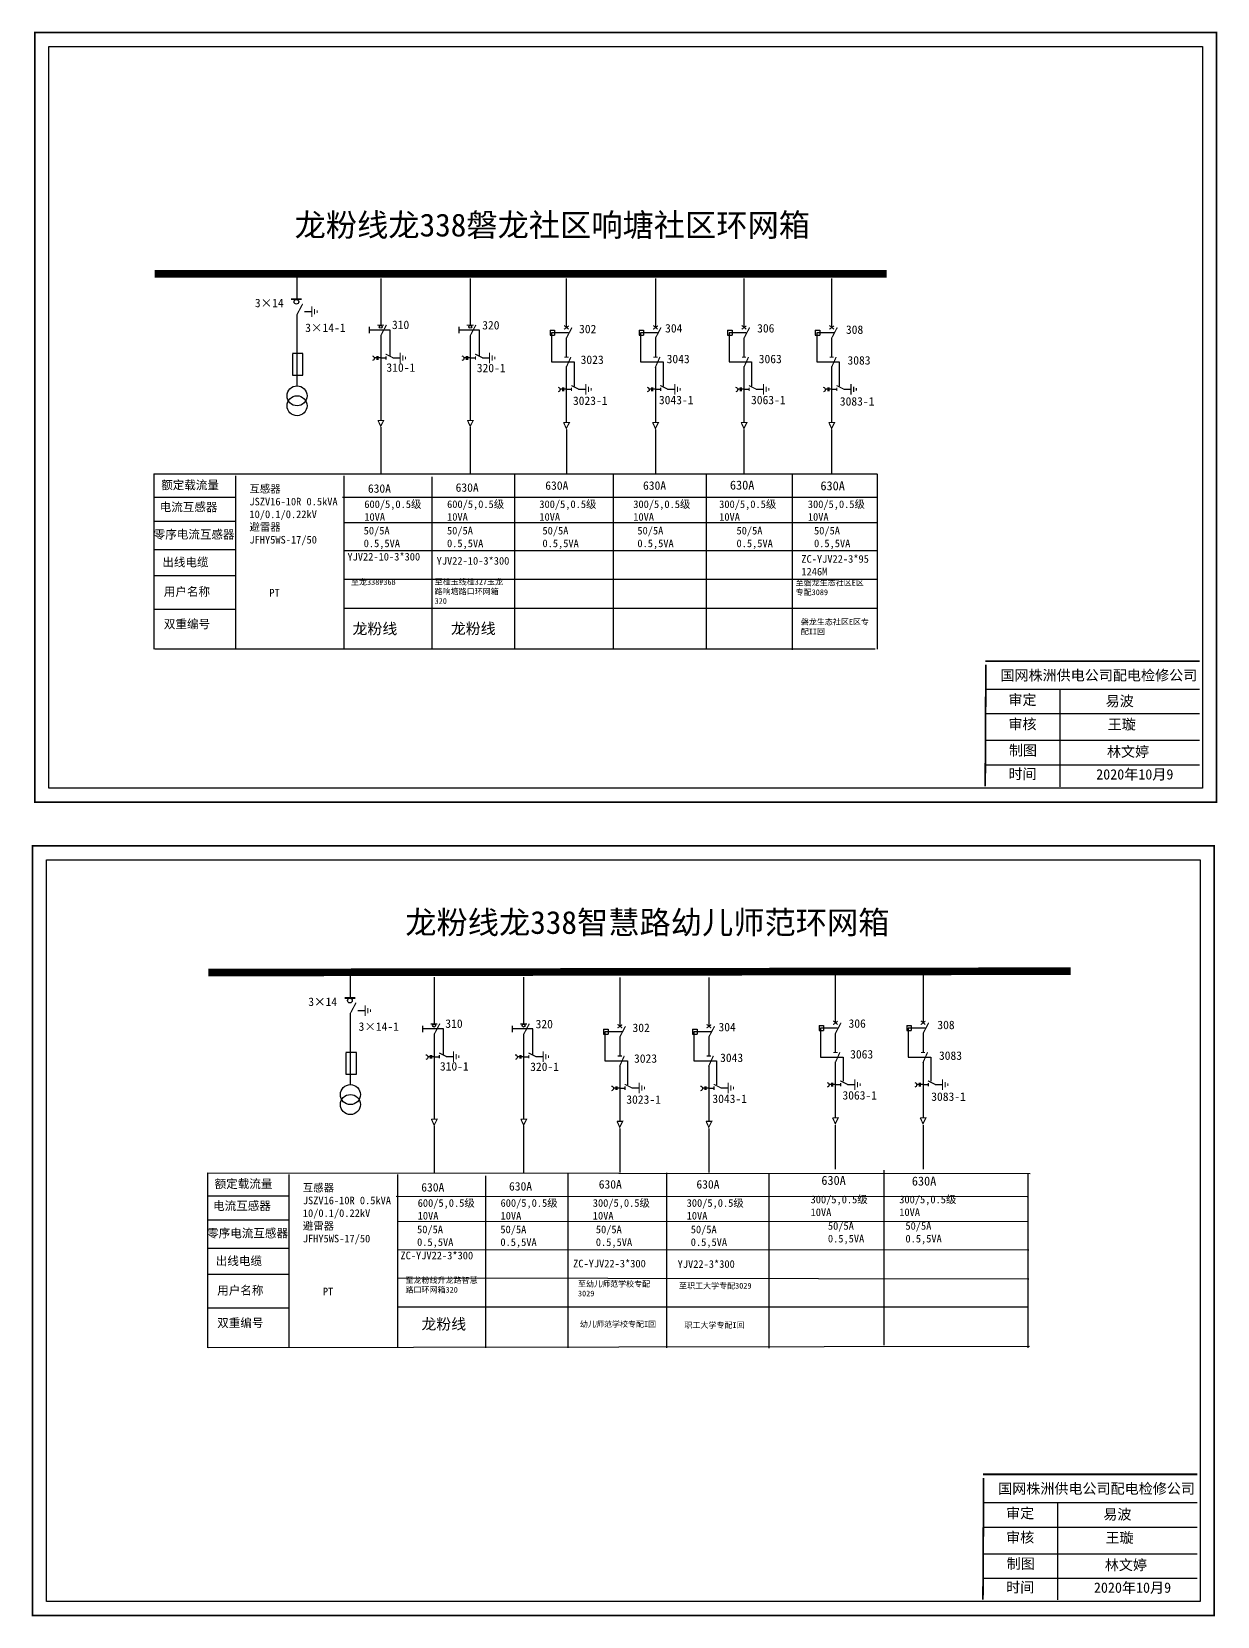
# Model space of a CAD drawing. Header units: millimetres. Extents: x 3103 to 3421, y 3415 to 3623.
# Drawn here: x 3266.1 to 3421.4, y 3415.1 to 3622.5 of the extents above; entities that cross this region are included whole.
import ezdxf

# ---------------------------------------------------------------- set-up
doc = ezdxf.new("R2010")
doc.units = ezdxf.units.MM
doc.linetypes.add('ACAD_ISO02W100', pattern=[15, 12, -3])
doc.linetypes.add('CENTER', pattern=[50.8, 31.75, -6.35, 6.35, -6.35])
doc.layers.add('2', color=7, linetype='Continuous')
doc.styles.add('hztxt_txtstyle_0.00_0_0', font='simkai.ttf')
doc.styles.add('hztxt_txtstyle_2.70_0_0', font='simkai.ttf', dxfattribs={"height": 2.7})
doc.styles.add('KaiTi_GB2312_txtstyle_1.09_0_0', font='', dxfattribs={"height": 1.0944})
doc.styles.add('字体', font='', dxfattribs={"height": 2.5})
doc.styles.get('KaiTi_GB2312_txtstyle_1.09_0_0').set_extended_font_data('KaiTi_GB2312')
doc.styles.get('字体').set_extended_font_data('SimSun')

# ---------------------------------------------------------------- blocks, each defined once
blk = doc.blocks.new('JD')
for points in [[(-2, 0.2), (-2, -0.2), (2, 0.2), (2, -0.2)], [(1, -1.2), (1, -0.8), (-1, -1.2), (-1, -0.8)], [(-0.5, -1.8), (-0.5, -2.2), (0.5, -1.8), (0.5, -2.2)]]:
    blk.add_trace(points)

msp = doc.modelspace()

# ---------------------------------------------------------------- linework, layer by layer
for p, q in [((3300.84, 3590.84), (3300.84, 3587.55)), ((3311.83, 3590.24), (3311.83, 3584.13)), ((3323.55, 3590.24), (3323.55, 3584.13)), ((3336.13, 3590.21), (3336.13, 3583.79)), ((3347.79, 3590.21), (3347.79, 3583.79)), ((3359.39, 3590.21), (3359.39, 3583.79)), ((3370.87, 3590.21), (3370.87, 3583.79)), ((3300.86, 3585.52), (3300.86, 3576.19)), ((3301.84, 3585.89), (3302.78, 3585.89)), ((3311.83, 3582.77), (3311.83, 3571.67)), ((3323.55, 3582.77), (3323.55, 3571.67)), ((3334, 3583.44), (3334.6, 3583.44)), ((3334, 3583.44), (3334, 3582.78)), ((3334, 3582.78), (3334.6, 3582.78)), ((3334.6, 3583.44), (3334.6, 3582.78)), ((3345.66, 3583.44), (3346.26, 3583.44)), ((3345.66, 3583.44), (3345.66, 3582.78)), ((3345.66, 3582.78), (3346.26, 3582.78)), ((3346.26, 3583.44), (3346.26, 3582.78)), ((3357.26, 3583.44), (3357.86, 3583.44)), ((3357.26, 3583.44), (3357.26, 3582.78)), ((3357.26, 3582.78), (3357.86, 3582.78)), ((3357.86, 3583.44), (3357.86, 3582.78)), ((3368.74, 3583.44), (3369.33, 3583.44)), ((3368.74, 3583.44), (3368.74, 3582.78)), ((3368.74, 3582.78), (3369.33, 3582.78)), ((3369.33, 3583.44), (3369.33, 3582.78)), ((3336.13, 3582.43), (3336.13, 3579.95)), ((3347.79, 3582.43), (3347.79, 3579.95)), ((3359.39, 3582.43), (3359.39, 3579.95)), ((3370.87, 3582.43), (3370.87, 3579.95)), ((3311.83, 3579.82), (3312.52, 3579.82)), ((3313.42, 3579.84), (3314.36, 3579.84)), ((3323.55, 3579.82), (3324.24, 3579.82)), ((3325.14, 3579.84), (3326.08, 3579.84)), ((3336.13, 3578.72), (3336.13, 3571.41)), ((3347.79, 3578.72), (3347.79, 3571.41)), ((3359.39, 3578.72), (3359.39, 3571.41)), ((3370.87, 3578.72), (3370.87, 3571.41)), ((3336.13, 3575.71), (3336.82, 3575.71)), ((3337.73, 3575.73), (3338.67, 3575.73)), ((3347.79, 3575.71), (3348.48, 3575.71)), ((3349.39, 3575.73), (3350.33, 3575.73)), ((3359.39, 3575.71), (3360.08, 3575.71)), ((3360.98, 3575.73), (3361.92, 3575.73)), ((3370.87, 3575.71), (3371.56, 3575.71)), ((3372.46, 3575.73), (3373.4, 3575.73)), ((3292.9, 3561.56), (3282.2, 3561.56)), ((3292.86, 3558.41), (3282.16, 3558.41)), ((3292.86, 3554.7), (3282.16, 3554.7)), ((3292.82, 3551.31), (3282.12, 3551.31)), ((3292.86, 3546.9), (3282.16, 3546.9)), ((3307.84, 3499.36), (3307.84, 3496.07)), ((3318.82, 3498.76), (3318.82, 3492.65)), ((3330.54, 3498.76), (3330.54, 3492.65)), ((3343.13, 3498.72), (3343.13, 3492.31)), ((3354.79, 3498.72), (3354.79, 3492.31)), ((3371.36, 3499.18), (3371.36, 3492.77)), ((3382.84, 3499.18), (3382.84, 3492.77)), ((3307.85, 3494.04), (3307.85, 3484.71)), ((3308.84, 3494.41), (3309.78, 3494.41)), ((3341, 3491.96), (3341.6, 3491.96)), ((3341, 3491.96), (3341, 3491.3)), ((3341.6, 3491.96), (3341.6, 3491.3)), ((3352.66, 3491.96), (3353.26, 3491.96)), ((3352.66, 3491.96), (3352.66, 3491.3)), ((3353.26, 3491.96), (3353.26, 3491.3)), ((3369.23, 3492.42), (3369.83, 3492.42)), ((3369.23, 3492.42), (3369.23, 3491.76)), ((3369.23, 3491.76), (3369.83, 3491.76)), ((3369.83, 3492.42), (3369.83, 3491.76)), ((3371.36, 3491.4), (3371.36, 3488.93)), ((3380.71, 3492.42), (3381.31, 3492.42)), ((3380.71, 3492.42), (3380.71, 3491.76)), ((3380.71, 3491.76), (3381.31, 3491.76)), ((3381.31, 3492.42), (3381.31, 3491.76)), ((3382.84, 3491.4), (3382.84, 3488.93)), ((3318.82, 3491.28), (3318.82, 3480.18)), ((3330.54, 3491.28), (3330.54, 3480.18)), ((3341, 3491.3), (3341.6, 3491.3)), ((3343.13, 3490.95), (3343.13, 3488.47)), ((3352.66, 3491.3), (3353.26, 3491.3)), ((3354.79, 3490.95), (3354.79, 3488.47)), ((3318.82, 3488.34), (3319.51, 3488.34)), ((3320.42, 3488.36), (3321.36, 3488.36)), ((3330.54, 3488.34), (3331.23, 3488.34)), ((3332.13, 3488.36), (3333.08, 3488.36)), ((3343.13, 3487.23), (3343.13, 3479.93)), ((3354.79, 3487.23), (3354.79, 3479.93)), ((3371.36, 3487.69), (3371.36, 3480.38)), ((3382.84, 3487.69), (3382.84, 3480.38)), ((3343.13, 3484.23), (3343.82, 3484.23)), ((3344.72, 3484.25), (3345.66, 3484.25)), ((3354.79, 3484.23), (3355.48, 3484.23)), ((3356.38, 3484.25), (3357.32, 3484.25)), ((3371.36, 3484.69), (3372.05, 3484.69)), ((3372.95, 3484.71), (3373.89, 3484.71)), ((3382.84, 3484.69), (3383.53, 3484.69)), ((3384.43, 3484.71), (3385.37, 3484.71)), ((3299.9, 3470.08), (3289.19, 3470.08)), ((3299.86, 3466.93), (3289.15, 3466.93)), ((3299.86, 3463.22), (3289.15, 3463.22)), ((3299.82, 3459.83), (3289.11, 3459.83)), ((3299.86, 3455.42), (3289.15, 3455.42))]:
    msp.add_line(p, q)
at = {"linetype": 'ACAD_ISO02W100'}
for p, q in [((3336.43, 3583.1), (3334.19, 3583.1)), ((3334.19, 3583.1), (3334.19, 3579.29)), ((3348.09, 3583.1), (3345.85, 3583.1)), ((3345.85, 3583.1), (3345.85, 3579.29)), ((3359.69, 3583.1), (3357.45, 3583.1)), ((3357.45, 3583.1), (3357.45, 3579.29)), ((3371.17, 3583.1), (3368.93, 3583.1)), ((3368.93, 3583.1), (3368.93, 3579.29)), ((3334.19, 3579.29), (3337.15, 3579.29)), ((3337.15, 3579.29), (3337.15, 3576.14)), ((3345.85, 3579.29), (3348.81, 3579.29)), ((3348.81, 3579.29), (3348.81, 3576.14)), ((3357.45, 3579.29), (3360.4, 3579.29)), ((3360.4, 3579.29), (3360.4, 3576.14)), ((3368.93, 3579.29), (3371.88, 3579.29)), ((3371.88, 3579.29), (3371.88, 3576.14)), ((3343.43, 3491.61), (3341.19, 3491.61)), ((3341.19, 3491.61), (3341.19, 3487.8)), ((3355.09, 3491.61), (3352.85, 3491.61)), ((3352.85, 3491.61), (3352.85, 3487.8)), ((3371.66, 3492.07), (3369.42, 3492.07)), ((3369.42, 3492.07), (3369.42, 3488.26)), ((3383.14, 3492.07), (3380.9, 3492.07)), ((3380.9, 3492.07), (3380.9, 3488.26)), ((3341.19, 3487.8), (3344.14, 3487.8)), ((3344.14, 3487.8), (3344.14, 3484.66)), ((3352.85, 3487.8), (3355.8, 3487.8)), ((3355.8, 3487.8), (3355.8, 3484.66)), ((3369.42, 3488.26), (3372.37, 3488.26)), ((3372.37, 3488.26), (3372.37, 3485.12)), ((3380.9, 3488.26), (3383.85, 3488.26)), ((3383.85, 3488.26), (3383.85, 3485.12))]:
    msp.add_line(p, q, dxfattribs=at)
at = {"linetype": 'CENTER'}
for p, q in [((3311.83, 3570.77), (3311.83, 3564.63)), ((3323.55, 3570.77), (3323.55, 3564.63)), ((3336.14, 3570.43), (3336.14, 3564.66)), ((3347.8, 3570.43), (3347.8, 3564.66)), ((3359.39, 3570.43), (3359.39, 3564.66)), ((3370.87, 3570.43), (3370.87, 3564.66)), ((3318.83, 3479.29), (3318.83, 3473.15)), ((3330.54, 3479.29), (3330.54, 3473.15)), ((3343.13, 3478.94), (3343.13, 3473.18)), ((3354.79, 3478.94), (3354.79, 3473.18)), ((3371.36, 3479.4), (3371.36, 3473.64)), ((3382.84, 3479.4), (3382.84, 3473.64))]:
    msp.add_line(p, q, dxfattribs=at)
at = {"linetype": 'Continuous'}
for p, q in [((3282.13, 3564.64), (3376.8, 3564.64)), ((3282.18, 3541.7), (3282.18, 3564.64)), ((3292.8, 3564.4), (3292.8, 3541.71)), ((3307.01, 3564.4), (3307.01, 3541.71)), ((3318.53, 3564.25), (3318.53, 3541.72)), ((3329.36, 3564.6), (3329.36, 3541.71)), ((3342.25, 3564.6), (3342.25, 3541.71)), ((3354.45, 3564.59), (3354.45, 3541.69)), ((3365.72, 3564.51), (3365.72, 3541.61)), ((3376.85, 3564.63), (3376.85, 3541.69)), ((3306.84, 3561.58), (3376.83, 3561.58)), ((3307.01, 3558.28), (3376.85, 3558.28)), ((3307.01, 3554.6), (3376.74, 3554.6)), ((3307.01, 3550.87), (3376.93, 3550.87)), ((3307.01, 3547.08), (3376.83, 3547.08)), ((3376.59, 3541.7), (3282.25, 3541.7)), ((3289.13, 3473.16), (3396.86, 3473.05)), ((3289.17, 3450.22), (3289.17, 3473.16)), ((3299.8, 3472.92), (3299.8, 3450.22)), ((3314.01, 3472.92), (3314.01, 3450.22)), ((3325.53, 3472.76), (3325.53, 3450.24)), ((3336.35, 3473.12), (3336.35, 3450.23)), ((3349.25, 3473.12), (3349.25, 3450.23)), ((3362.65, 3473.06), (3362.65, 3450.17)), ((3377.69, 3473.49), (3377.69, 3450.59)), ((3396.58, 3473.1), (3396.58, 3450.21)), ((3313.84, 3470.1), (3396.46, 3470.06)), ((3314.01, 3466.8), (3396.53, 3466.75)), ((3314.01, 3463.12), (3396.7, 3463.05)), ((3314.01, 3459.39), (3396.7, 3459.28)), ((3314.01, 3455.6), (3396.53, 3455.58)), ((3396.78, 3450.39), (3289.25, 3450.22))]:
    msp.add_line(p, q, dxfattribs=at)
at = {"color": 0, "linetype": 'Continuous'}
for p, q in [((3391.01, 3536.44), (3419.06, 3536.44)), ((3400.77, 3536.5), (3400.74, 3523.69)), ((3391.01, 3533.25), (3419.06, 3533.25)), ((3391.01, 3529.76), (3419.06, 3529.76)), ((3391.01, 3526.56), (3419.06, 3526.56)), ((3390.71, 3429.97), (3418.76, 3429.97)), ((3400.47, 3430.02), (3400.45, 3417.22)), ((3390.71, 3426.77), (3418.76, 3426.77)), ((3390.71, 3423.28), (3418.76, 3423.28)), ((3390.71, 3420.09), (3418.76, 3420.09))]:
    msp.add_line(p, q, dxfattribs=at)
at = {"color": 0, "linetype": 'Continuous', "const_width": 0.225}
for points in [[(3266.53, 3622.42), (3421.27, 3622.42), (3421.27, 3521.67), (3266.53, 3521.67)], [(3266.24, 3515.94), (3420.97, 3515.94), (3420.97, 3415.19), (3266.24, 3415.19)]]:
    msp.add_lwpolyline(points, close=True, dxfattribs=at)
at = {"color": 0, "linetype": 'Continuous'}
for points in [[(3268.35, 3620.6), (3419.45, 3620.6), (3419.45, 3523.49), (3268.35, 3523.49)], [(3268.06, 3514.12), (3419.15, 3514.12), (3419.15, 3417.01), (3268.06, 3417.01)]]:
    msp.add_lwpolyline(points, close=True, dxfattribs=at)
for points, const_width in [([(3282.25, 3590.84), (3378.1, 3590.84)], 0.998), ([(3300.09, 3587.51), (3301.49, 3587.51)], 0.238), ([(3300.86, 3585.48), (3301.61, 3586.9)], 0.15), ([(3311.39, 3584.11), (3312.27, 3584.11)], 0.15), ([(3311.83, 3582.73), (3312.58, 3584.15)], 0.15), ([(3323.1, 3584.11), (3323.99, 3584.11)], 0.15), ([(3323.55, 3582.73), (3324.29, 3584.15)], 0.15), ([(3335.85, 3583.57), (3336.46, 3584.02)], 0.15), ([(3335.85, 3584.07), (3336.44, 3583.58)], 0.15), ([(3336.13, 3582.39), (3336.88, 3583.81)], 0.15), ([(3347.51, 3583.57), (3348.12, 3584.02)], 0.15), ([(3347.51, 3584.07), (3348.1, 3583.58)], 0.15), ([(3347.79, 3582.39), (3348.54, 3583.81)], 0.15), ([(3359.11, 3584.07), (3359.7, 3583.58)], 0.15), ([(3359.1, 3583.57), (3359.71, 3584.02)], 0.15), ([(3359.39, 3582.39), (3360.14, 3583.81)], 0.15), ([(3370.59, 3584.07), (3371.17, 3583.58)], 0.15), ([(3370.58, 3583.57), (3371.19, 3584.02)], 0.15), ([(3370.87, 3582.39), (3371.61, 3583.81)], 0.15), ([(3312.48, 3580.32), (3313.48, 3579.82)], 0.15), ([(3312.52, 3580.05), (3312.52, 3579.59)], 0.15), ([(3324.2, 3580.32), (3325.2, 3579.82)], 0.15), ([(3324.24, 3580.05), (3324.24, 3579.59)], 0.15), ([(3335.86, 3579.91), (3336.42, 3579.91)], 0.15), ([(3336.1, 3578.53), (3336.73, 3579.94)], 0.15), ([(3347.52, 3579.91), (3348.08, 3579.91)], 0.15), ([(3347.76, 3578.53), (3348.39, 3579.94)], 0.15), ([(3359.12, 3579.91), (3359.68, 3579.91)], 0.15), ([(3359.36, 3578.53), (3359.99, 3579.94)], 0.15), ([(3370.6, 3579.91), (3371.15, 3579.91)], 0.15), ([(3370.84, 3578.53), (3371.47, 3579.94)], 0.15), ([(3336.79, 3576.21), (3337.78, 3575.71)], 0.15), ([(3336.82, 3575.94), (3336.82, 3575.48)], 0.15), ([(3348.44, 3576.21), (3349.44, 3575.71)], 0.15), ([(3348.48, 3575.94), (3348.48, 3575.48)], 0.15), ([(3360.04, 3576.21), (3361.04, 3575.71)], 0.15), ([(3360.08, 3575.94), (3360.08, 3575.48)], 0.15), ([(3371.52, 3576.21), (3372.52, 3575.71)], 0.15), ([(3371.56, 3575.94), (3371.56, 3575.48)], 0.15), ([(3311.46, 3571.64), (3312.22, 3571.64), (3311.83, 3570.87), (3311.47, 3571.66)], 0.15), ([(3323.18, 3571.64), (3323.94, 3571.64), (3323.55, 3570.87), (3323.19, 3571.66)], 0.15), ([(3335.77, 3571.36), (3336.53, 3571.36), (3336.14, 3570.59), (3335.77, 3571.38)], 0.15), ([(3347.42, 3571.36), (3348.19, 3571.36), (3347.8, 3570.59), (3347.43, 3571.38)], 0.15), ([(3359.02, 3571.36), (3359.78, 3571.36), (3359.39, 3570.59), (3359.03, 3571.38)], 0.15), ([(3370.5, 3571.36), (3371.26, 3571.36), (3370.87, 3570.59), (3370.51, 3571.38)], 0.15), ([(3289.25, 3499.36), (3402.18, 3499.54)], 0.998), ([(3307.09, 3496.03), (3308.49, 3496.03)], 0.238), ([(3307.85, 3494), (3308.6, 3495.42)], 0.15), ([(3318.38, 3492.63), (3319.26, 3492.63)], 0.15), ([(3318.82, 3491.25), (3319.57, 3492.67)], 0.15), ([(3330.1, 3492.63), (3330.98, 3492.63)], 0.15), ([(3330.54, 3491.25), (3331.29, 3492.67)], 0.15), ([(3342.85, 3492.58), (3343.44, 3492.1)], 0.15), ([(3342.84, 3492.09), (3343.45, 3492.54)], 0.15), ([(3343.13, 3490.91), (3343.88, 3492.33)], 0.15), ([(3354.51, 3492.58), (3355.09, 3492.1)], 0.15), ([(3354.5, 3492.09), (3355.11, 3492.54)], 0.15), ([(3354.79, 3490.91), (3355.54, 3492.33)], 0.15), ([(3371.08, 3492.54), (3371.68, 3493)], 0.15), ([(3371.08, 3493.04), (3371.67, 3492.55)], 0.15), ([(3371.36, 3491.37), (3372.11, 3492.79)], 0.15), ([(3382.56, 3493.04), (3383.14, 3492.55)], 0.15), ([(3382.55, 3492.54), (3383.16, 3493)], 0.15), ([(3382.84, 3491.37), (3383.59, 3492.79)], 0.15), ([(3319.48, 3488.84), (3320.47, 3488.34)], 0.15), ([(3319.51, 3488.57), (3319.51, 3488.11)], 0.15), ([(3331.19, 3488.84), (3332.19, 3488.34)], 0.15), ([(3331.23, 3488.57), (3331.23, 3488.11)], 0.15), ([(3342.86, 3488.43), (3343.42, 3488.43)], 0.15), ([(3343.1, 3487.05), (3343.73, 3488.46)], 0.15), ([(3354.52, 3488.43), (3355.07, 3488.43)], 0.15), ([(3354.76, 3487.05), (3355.39, 3488.46)], 0.15), ([(3371.09, 3488.89), (3371.65, 3488.89)], 0.15), ([(3371.33, 3487.51), (3371.96, 3488.92)], 0.15), ([(3382.57, 3488.89), (3383.12, 3488.89)], 0.15), ([(3382.81, 3487.51), (3383.44, 3488.92)], 0.15), ([(3372.01, 3485.19), (3373.01, 3484.69)], 0.15), ([(3383.49, 3485.19), (3384.49, 3484.69)], 0.15), ([(3343.78, 3484.73), (3344.78, 3484.23)], 0.15), ([(3343.82, 3484.46), (3343.82, 3484)], 0.15), ([(3355.44, 3484.73), (3356.44, 3484.23)], 0.15), ([(3355.48, 3484.46), (3355.48, 3484)], 0.15), ([(3372.05, 3484.92), (3372.05, 3484.46)], 0.15), ([(3383.53, 3484.92), (3383.53, 3484.46)], 0.15), ([(3318.45, 3480.16), (3319.22, 3480.16), (3318.83, 3479.39), (3318.46, 3480.18)], 0.15), ([(3330.17, 3480.16), (3330.94, 3480.16), (3330.54, 3479.39), (3330.18, 3480.18)], 0.15), ([(3342.76, 3479.88), (3343.52, 3479.88), (3343.13, 3479.11), (3342.77, 3479.9)], 0.15), ([(3354.42, 3479.88), (3355.18, 3479.88), (3354.79, 3479.11), (3354.43, 3479.9)], 0.15), ([(3370.99, 3480.34), (3371.75, 3480.34), (3371.36, 3479.57), (3371, 3480.35)], 0.15), ([(3382.47, 3480.34), (3383.23, 3480.34), (3382.84, 3479.57), (3382.48, 3480.35)], 0.15)]:
    msp.add_lwpolyline(points, dxfattribs=dict(const_width=const_width))
for points in [[(3310.32, 3583.88), (3310.32, 3583.05)], [(3322.04, 3583.88), (3322.04, 3583.05)], [(3300.27, 3580.35), (3300.27, 3577.55), (3301.65, 3577.55), (3301.65, 3580.39), (3300.27, 3580.39)], [(3311.32, 3579.83), (3311.01, 3579.83)], [(3311.32, 3580.04), (3311.32, 3579.58)], [(3311.46, 3580.04), (3311.46, 3579.58)], [(3311.83, 3579.83), (3311.46, 3579.83)], [(3323.04, 3579.83), (3322.73, 3579.83)], [(3323.04, 3580.04), (3323.04, 3579.58)], [(3323.18, 3580.04), (3323.18, 3579.58)], [(3323.54, 3579.83), (3323.18, 3579.83)], [(3335.63, 3575.72), (3335.31, 3575.72)], [(3335.63, 3575.93), (3335.63, 3575.48)], [(3335.77, 3575.93), (3335.77, 3575.48)], [(3336.13, 3575.72), (3335.77, 3575.72)], [(3347.29, 3575.72), (3346.97, 3575.72)], [(3347.29, 3575.93), (3347.29, 3575.48)], [(3347.43, 3575.93), (3347.43, 3575.48)], [(3347.79, 3575.72), (3347.43, 3575.72)], [(3358.89, 3575.72), (3358.57, 3575.72)], [(3358.89, 3575.93), (3358.89, 3575.48)], [(3359.03, 3575.93), (3359.03, 3575.48)], [(3359.39, 3575.72), (3359.03, 3575.72)], [(3370.36, 3575.72), (3370.05, 3575.72)], [(3370.36, 3575.93), (3370.36, 3575.48)], [(3370.5, 3575.93), (3370.5, 3575.48)], [(3370.86, 3575.72), (3370.5, 3575.72)], [(3317.31, 3492.4), (3317.31, 3491.57)], [(3329.03, 3492.4), (3329.03, 3491.57)], [(3307.26, 3488.87), (3307.26, 3486.07), (3308.65, 3486.07), (3308.65, 3488.9), (3307.26, 3488.9)], [(3318.32, 3488.34), (3318, 3488.34)], [(3318.32, 3488.55), (3318.32, 3488.1)], [(3318.46, 3488.55), (3318.46, 3488.1)], [(3318.82, 3488.34), (3318.46, 3488.34)], [(3330.04, 3488.34), (3329.72, 3488.34)], [(3330.04, 3488.55), (3330.04, 3488.1)], [(3330.18, 3488.55), (3330.18, 3488.1)], [(3330.54, 3488.34), (3330.18, 3488.34)], [(3342.63, 3484.24), (3342.31, 3484.24)], [(3342.63, 3484.45), (3342.63, 3484)], [(3342.77, 3484.45), (3342.77, 3484)], [(3343.13, 3484.24), (3342.77, 3484.24)], [(3354.28, 3484.24), (3353.97, 3484.24)], [(3354.28, 3484.45), (3354.28, 3484)], [(3354.42, 3484.45), (3354.42, 3484)], [(3354.79, 3484.24), (3354.42, 3484.24)], [(3370.86, 3484.7), (3370.54, 3484.7)], [(3370.86, 3484.91), (3370.86, 3484.45)], [(3371, 3484.91), (3371, 3484.45)], [(3371.36, 3484.7), (3371, 3484.7)], [(3382.33, 3484.7), (3382.02, 3484.7)], [(3382.33, 3484.91), (3382.33, 3484.45)], [(3382.47, 3484.91), (3382.47, 3484.45)], [(3382.84, 3484.7), (3382.47, 3484.7)]]:
    msp.add_lwpolyline(points)
at = {"linetype": 'ACAD_ISO02W100'}
for points in [[(3313.05, 3580.05), (3313.05, 3583.47), (3310.32, 3583.47)], [(3324.77, 3580.05), (3324.77, 3583.47), (3322.04, 3583.47)], [(3320.05, 3488.57), (3320.05, 3491.98), (3317.31, 3491.98)], [(3331.77, 3488.57), (3331.77, 3491.98), (3329.03, 3491.98)]]:
    msp.add_lwpolyline(points, dxfattribs=at)
for points in [[(3310.74, 3580.08, -0.877934), (3310.75, 3579.48)], [(3322.46, 3580.08, -0.877934), (3322.47, 3579.48)], [(3335.05, 3575.98, -0.877934), (3335.06, 3575.37)], [(3346.7, 3575.98, -0.877934), (3346.72, 3575.37)], [(3358.3, 3575.98, -0.877934), (3358.31, 3575.37)], [(3369.78, 3575.98, -0.877934), (3369.79, 3575.37)], [(3317.73, 3488.6, -0.877934), (3317.75, 3487.99)], [(3329.45, 3488.6, -0.877934), (3329.46, 3487.99)], [(3342.04, 3484.5, -0.877934), (3342.05, 3483.89)], [(3353.7, 3484.5, -0.877934), (3353.71, 3483.89)], [(3370.27, 3484.96, -0.877934), (3370.28, 3484.35)], [(3381.75, 3484.96, -0.877934), (3381.76, 3484.35)]]:
    msp.add_lwpolyline(points, format="xyb")
at = {"color": 0, "linetype": 'Continuous', "const_width": 0.225}
for points in [[(3391.07, 3539.65), (3390.99, 3523.74)], [(3391.01, 3540.14), (3419.06, 3540.14)], [(3390.78, 3433.17), (3390.69, 3417.27)], [(3390.71, 3433.67), (3418.76, 3433.67)]]:
    msp.add_lwpolyline(points, dxfattribs=at)
for centre, radius in [((3300.79, 3587.17), 0.305), ((3311.83, 3583.9), 0.192), ((3323.55, 3583.9), 0.192), ((3307.79, 3495.69), 0.305), ((3318.82, 3492.42), 0.192), ((3330.54, 3492.42), 0.192)]:
    msp.add_circle(centre, radius)
at = {"layer": '2'}
for centre in [(3300.87, 3574.86), (3300.87, 3573.56), (3307.86, 3483.38), (3307.86, 3482.08)]:
    msp.add_circle(centre, 1.31, dxfattribs=at)

# ---------------------------------------------------------------- block references
at = {"xscale": 0.3494655254594363, "yscale": 0.3494655254594363, "zscale": 0.3494655254595134, "rotation": 90}
for p in [(3302.8, 3585.86), (3314.37, 3579.81), (3326.09, 3579.81), (3338.68, 3575.71), (3350.34, 3575.71), (3361.94, 3575.71), (3373.41, 3575.71), (3309.79, 3494.38), (3321.37, 3488.33), (3333.09, 3488.33), (3373.91, 3484.68), (3385.38, 3484.68), (3345.68, 3484.23), (3357.33, 3484.23)]:
    msp.add_blockref('JD', p, dxfattribs=at)

# ---------------------------------------------------------------- texts
at = {"linetype": 'Continuous', "style": 'hztxt_txtstyle_2.70_0_0'}
for s, p in [('3×14', (3295.35, 3586.46)), ('310', (3313.3, 3583.6)), ('3×14-1', (3301.94, 3583.21)), ('320', (3325.12, 3583.55)), ('302', (3337.8, 3583.05)), ('304', (3349.07, 3583.15)), ('306', (3361.12, 3583.15)), ('308', (3372.75, 3582.97)), ('310-1', (3312.58, 3578.01)), ('320-1', (3324.41, 3577.95)), ('3023', (3338.01, 3579.03)), ('3043', (3349.27, 3579.13)), ('3063', (3361.33, 3579.13)), ('3083', (3372.95, 3578.95)), ('3023-1', (3337, 3573.66)), ('3043-1', (3348.26, 3573.76)), ('3063-1', (3360.32, 3573.76)), ('3083-1', (3371.95, 3573.58)), ('3×14', (3302.35, 3494.98)), ('3×14-1', (3308.93, 3491.73)), ('310', (3320.29, 3492.12)), ('320', (3332.11, 3492.06)), ('302', (3344.8, 3491.57)), ('304', (3356.06, 3491.67)), ('306', (3373.09, 3492.13)), ('308', (3384.72, 3491.95)), ('310-1', (3319.58, 3486.53)), ('320-1', (3331.4, 3486.47)), ('3023', (3345, 3487.55)), ('3043', (3356.27, 3487.65)), ('3063', (3373.3, 3488.11)), ('3083', (3384.93, 3487.93)), ('3023-1', (3343.99, 3482.18)), ('3043-1', (3355.26, 3482.28)), ('3063-1', (3372.29, 3482.73)), ('3083-1', (3383.92, 3482.56))]:
    msp.add_text(s, height=1.109, dxfattribs=at).set_placement(p)
at = {"linetype": 'Continuous', "attachment_point": 1}
for s, insert, char_height, width, style in [('龙粉线龙338磐龙社区响塘社区环网箱', (3300.55, 3598.72), 3, 93.3225, '字体'), ('{\\fSimSun|b0|i0|c134|p2;额定载流量}', (3283.08, 3563.73), 1.1094, 17.8852, 'hztxt_txtstyle_2.70_0_0'), ('\\A1;{\\fSimSun|b0|i0|c134|p2;互感器\\PJSZV16-10R 0.5kVA\\P10/0.1/0.22kV\\P避雷器\\PJFHY5WS-17/50}', (3294.64, 3563.18), 0.9985, 18.4113, 'hztxt_txtstyle_2.70_0_0'), ('{\\fSimSun|b0|i0|c134|p2;630A}', (3310.15, 3563.28), 1.1094, 17.8852, 'hztxt_txtstyle_2.70_0_0'), ('{\\fSimSun|b0|i0|c134|p2;630A}', (3321.64, 3563.41), 1.1094, 17.8852, 'hztxt_txtstyle_2.70_0_0'), ('{\\fSimSun|b0|i0|c134|p2;630A}', (3333.38, 3563.67), 1.1094, 17.8852, 'hztxt_txtstyle_2.70_0_0'), ('{\\fSimSun|b0|i0|c134|p2;630A}', (3346.18, 3563.67), 1.1094, 17.8852, 'hztxt_txtstyle_2.70_0_0'), ('{\\fSimSun|b0|i0|c134|p2;630A}', (3357.56, 3563.76), 1.1757, 9.454, 'hztxt_txtstyle_0.00_0_0'), ('{\\fSimSun|b0|i0|c134|p2;630A}', (3369.41, 3563.67), 1.1757, 9.454, 'hztxt_txtstyle_0.00_0_0'), ('{\\fSimSun|b0|i0|c134|p2;电流互感器}', (3282.89, 3560.85), 1.1094, 17.8852, 'hztxt_txtstyle_2.70_0_0'), ('\\A1;{\\fSimSun|b0|i0|c134|p2;600/5,0.5级\\P10VA}', (3309.68, 3561.17), 0.9985, 18.4113, 'hztxt_txtstyle_2.70_0_0'), ('\\A1;{\\fSimSun|b0|i0|c134|p2;600/5,0.5级\\P10VA}', (3320.52, 3561.17), 0.9985, 18.4113, 'hztxt_txtstyle_2.70_0_0'), ('\\A1;{\\fSimSun|b0|i0|c134|p2;300/5,0.5级\\P10VA}', (3332.6, 3561.17), 0.9985, 18.4113, 'hztxt_txtstyle_2.70_0_0'), ('\\A1;{\\fSimSun|b0|i0|c134|p2;300/5,0.5级\\P10VA}', (3344.9, 3561.17), 0.9985, 18.4113, 'hztxt_txtstyle_2.70_0_0'), ('\\A1;{\\fSimSun|b0|i0|c134|p2;300/5,0.5级\\P10VA}', (3356.15, 3561.17), 0.9985, 18.4113, 'hztxt_txtstyle_2.70_0_0'), ('\\A1;{\\fSimSun|b0|i0|c134|p2;300/5,0.5级\\P10VA}', (3367.76, 3561.17), 0.9985, 18.4113, 'hztxt_txtstyle_2.70_0_0'), ('{\\fSimSun|b0|i0|c134|p2;50/5A\\P0.5,5VA}', (3309.6, 3557.71), 0.9985, 17.8852, 'hztxt_txtstyle_2.70_0_0'), ('{\\fSimSun|b0|i0|c134|p2;50/5A\\P0.5,5VA}', (3320.51, 3557.71), 0.9985, 17.8852, 'hztxt_txtstyle_2.70_0_0'), ('{\\fSimSun|b0|i0|c134|p2;50/5A\\P0.5,5VA}', (3333.01, 3557.71), 0.9985, 17.8852, 'hztxt_txtstyle_2.70_0_0'), ('{\\fSimSun|b0|i0|c134|p2;50/5A\\P0.5,5VA}', (3345.44, 3557.71), 0.9985, 17.8852, 'hztxt_txtstyle_2.70_0_0'), ('{\\fSimSun|b0|i0|c134|p2;50/5A\\P0.5,5VA}', (3358.42, 3557.71), 0.9985, 17.8852, 'hztxt_txtstyle_2.70_0_0'), ('{\\fSimSun|b0|i0|c134|p2;50/5A\\P0.5,5VA}', (3368.57, 3557.71), 0.9985, 17.8852, 'hztxt_txtstyle_2.70_0_0'), ('{\\fSimSun|b0|i0|c134|p2;零序电流互感器}', (3282.1, 3557.27), 1.1094, 17.8852, 'hztxt_txtstyle_2.70_0_0'), ('{\\fSimSun|b0|i0|c134|p2;出线电缆}', (3283.23, 3553.63), 1.1094, 17.8852, 'hztxt_txtstyle_2.70_0_0'), ('YJV22-10-3*300', (3307.47, 3554.3), 1, 9.2013, 'hztxt_txtstyle_2.70_0_0'), ('YJV22-10-3*300', (3319.15, 3553.76), 1, 9.2013, 'hztxt_txtstyle_2.70_0_0'), ('ZC-YJV22-3*95\\P1246M', (3366.91, 3554.01), 1, 9.2013, 'hztxt_txtstyle_2.70_0_0'), ('{\\fSimSun|b0|i0|c134|p2;用户名称}', (3283.43, 3549.78), 1.1094, 17.8852, 'hztxt_txtstyle_2.70_0_0'), ('{\\fSimSun|b0|i0|c134|p2;PT}', (3297.25, 3549.58), 1.0024, 7.7986, 'hztxt_txtstyle_0.00_0_0'), ('{\\fSimSun|b0|i0|c134|p2;至龙338#36B}', (3307.94, 3550.86), 0.75, 9.8327, 'hztxt_txtstyle_2.70_0_0'), ('{\\fSimSun|b0|i0|c134|p2;至桂玉线桂327玉龙路响塘路口环网箱320}', (3318.89, 3550.88), 0.75, 9.8327, 'hztxt_txtstyle_2.70_0_0'), ('{\\fSimSun|b0|i0|c134|p2;至磐龙生态社区E区专配3089}', (3366.16, 3550.77), 0.75, 9.8327, 'hztxt_txtstyle_2.70_0_0'), ('{\\fSimSun|b0|i0|c134|p2;双重编号}', (3283.43, 3545.53), 1.1094, 17.8852, 'hztxt_txtstyle_2.70_0_0'), ('{\\fSimSun|b0|i0|c134|p2;磐龙生态社区E区专配II回}', (3366.84, 3545.64), 0.75, 9.8327, 'hztxt_txtstyle_2.70_0_0'), ('龙粉线龙338智慧路幼儿师范环网箱', (3315.04, 3507.42), 3, 104.6013, '字体'), ('{\\fSimSun|b0|i0|c134|p2;630A}', (3369.53, 3472.74), 1.1757, 9.454, 'hztxt_txtstyle_0.00_0_0'), ('{\\fSimSun|b0|i0|c134|p2;额定载流量}', (3290.08, 3472.25), 1.1094, 17.8852, 'hztxt_txtstyle_2.70_0_0'), ('\\A1;{\\fSimSun|b0|i0|c134|p2;互感器\\PJSZV16-10R 0.5kVA\\P10/0.1/0.22kV\\P避雷器\\PJFHY5WS-17/50}', (3301.63, 3471.69), 0.9985, 18.4113, 'hztxt_txtstyle_2.70_0_0'), ('{\\fSimSun|b0|i0|c134|p2;630A}', (3317.14, 3471.8), 1.1094, 17.8852, 'hztxt_txtstyle_2.70_0_0'), ('{\\fSimSun|b0|i0|c134|p2;630A}', (3328.63, 3471.93), 1.1094, 17.8852, 'hztxt_txtstyle_2.70_0_0'), ('{\\fSimSun|b0|i0|c134|p2;630A}', (3340.38, 3472.19), 1.1094, 17.8852, 'hztxt_txtstyle_2.70_0_0'), ('{\\fSimSun|b0|i0|c134|p2;630A}', (3353.17, 3472.19), 1.1094, 17.8852, 'hztxt_txtstyle_2.70_0_0'), ('{\\fSimSun|b0|i0|c134|p2;630A}', (3381.38, 3472.65), 1.1757, 9.454, 'hztxt_txtstyle_0.00_0_0'), ('{\\fSimSun|b0|i0|c134|p2;电流互感器}', (3289.88, 3469.37), 1.1094, 17.8852, 'hztxt_txtstyle_2.70_0_0'), ('\\A1;{\\fSimSun|b0|i0|c134|p2;600/5,0.5级\\P10VA}', (3316.67, 3469.69), 0.9985, 18.4113, 'hztxt_txtstyle_2.70_0_0'), ('\\A1;{\\fSimSun|b0|i0|c134|p2;600/5,0.5级\\P10VA}', (3327.52, 3469.69), 0.9985, 18.4113, 'hztxt_txtstyle_2.70_0_0'), ('\\A1;{\\fSimSun|b0|i0|c134|p2;300/5,0.5级\\P10VA}', (3339.6, 3469.69), 0.9985, 18.4113, 'hztxt_txtstyle_2.70_0_0'), ('\\A1;{\\fSimSun|b0|i0|c134|p2;300/5,0.5级\\P10VA}', (3351.89, 3469.69), 0.9985, 18.4113, 'hztxt_txtstyle_2.70_0_0'), ('\\A1;{\\fSimSun|b0|i0|c134|p2;300/5,0.5级\\P10VA}', (3368.12, 3470.15), 0.9985, 18.4113, 'hztxt_txtstyle_2.70_0_0'), ('\\A1;{\\fSimSun|b0|i0|c134|p2;300/5,0.5级\\P10VA}', (3379.73, 3470.15), 0.9985, 18.4113, 'hztxt_txtstyle_2.70_0_0'), ('{\\fSimSun|b0|i0|c134|p2;50/5A\\P0.5,5VA}', (3370.39, 3466.69), 0.9985, 17.8852, 'hztxt_txtstyle_2.70_0_0'), ('{\\fSimSun|b0|i0|c134|p2;50/5A\\P0.5,5VA}', (3380.54, 3466.69), 0.9985, 17.8852, 'hztxt_txtstyle_2.70_0_0'), ('{\\fSimSun|b0|i0|c134|p2;零序电流互感器}', (3289.1, 3465.79), 1.1094, 17.8852, 'hztxt_txtstyle_2.70_0_0'), ('{\\fSimSun|b0|i0|c134|p2;50/5A\\P0.5,5VA}', (3316.59, 3466.23), 0.9985, 17.8852, 'hztxt_txtstyle_2.70_0_0'), ('{\\fSimSun|b0|i0|c134|p2;50/5A\\P0.5,5VA}', (3327.5, 3466.23), 0.9985, 17.8852, 'hztxt_txtstyle_2.70_0_0'), ('{\\fSimSun|b0|i0|c134|p2;50/5A\\P0.5,5VA}', (3340, 3466.23), 0.9985, 17.8852, 'hztxt_txtstyle_2.70_0_0'), ('{\\fSimSun|b0|i0|c134|p2;50/5A\\P0.5,5VA}', (3352.43, 3466.23), 0.9985, 17.8852, 'hztxt_txtstyle_2.70_0_0'), ('{\\fSimSun|b0|i0|c134|p2;出线电缆}', (3290.23, 3462.15), 1.1094, 17.8852, 'hztxt_txtstyle_2.70_0_0'), ('ZC-YJV22-3*300', (3314.41, 3462.82), 1, 9.4682, 'hztxt_txtstyle_2.70_0_0'), ('ZC-YJV22-3*300', (3337.02, 3461.76), 1, 9.4682, 'hztxt_txtstyle_2.70_0_0'), ('YJV22-3*300', (3350.71, 3461.7), 1, 9.4682, 'hztxt_txtstyle_2.70_0_0'), ('{\\fSimSun|b0|i0|c134|p2;用户名称}', (3290.42, 3458.3), 1.1094, 17.8852, 'hztxt_txtstyle_2.70_0_0'), ('{\\fSimSun|b0|i0|c134|p2;至龙粉线升龙路智慧路口环网箱320}', (3315.07, 3459.46), 0.75, 9.8327, 'hztxt_txtstyle_2.70_0_0'), ('{\\fSimSun|b0|i0|c134|p2;至幼儿师范学校专配3029}', (3337.66, 3458.97), 0.75, 9.8327, 'hztxt_txtstyle_2.70_0_0'), ('{\\fSimSun|b0|i0|c134|p2;至职工大学专配3029}', (3350.89, 3458.73), 0.75, 9.8327, 'hztxt_txtstyle_2.70_0_0'), ('{\\fSimSun|b0|i0|c134|p2;PT}', (3304.25, 3458.1), 1.0024, 7.7986, 'hztxt_txtstyle_0.00_0_0'), ('{\\fSimSun|b0|i0|c134|p2;双重编号}', (3290.42, 3454.04), 1.1094, 17.8852, 'hztxt_txtstyle_2.70_0_0'), ('{\\fSimSun|b0|i0|c134|p2;\\P幼儿师范学校专配I回}', (3337.91, 3454.96), 0.75, 9.8327, 'hztxt_txtstyle_2.70_0_0'), ('{\\fSimSun|b0|i0|c134|p2;职工大学专配I回}', (3351.59, 3453.58), 0.75, 9.8327, 'hztxt_txtstyle_2.70_0_0')]:
    msp.add_mtext(s, dxfattribs=dict(at, insert=insert, char_height=char_height, width=width, style=style))
at = {"char_height": 1.43, "width": 17.776, "attachment_point": 1}
for insert in [(3308.14, 3545.09), (3321.02, 3545.11), (3317.16, 3454.06)]:
    msp.add_mtext('{\\fSimSun|b0|i0|c134|p2;龙粉线}', dxfattribs=dict(at, insert=insert))
at = {"color": 0, "linetype": 'Continuous', "attachment_point": 1, "style": '字体'}
for s, insert, char_height, width in [('国网株洲供电公司配电检修公司', (3392.98, 3538.95), 1.3495, 36.8947), ('\\f\uffbfﾬￌﾣﾤ_GB2312|b0|i0|c134|p49;审定', (3394.02, 3535.74), 1.3495, 10.5539), ('易波', (3406.75, 3535.58), 1.35, 10.5539), ('\\f\uffbfﾬￌﾣﾤ_GB2312|b0|i0|c134|p49;审核', (3394.02, 3532.56), 1.3495, 10.5539), ('\\f\uffbfﾬￌﾣﾤ_GB2312|b0|i0|c134|p49;制图', (3394.09, 3529.13), 1.3495, 10.5539), ('\\f\uffbfﾬￌﾣﾤ_GB2312|b0|i0|c134|p49;时间', (3394.02, 3526.04), 1.3495, 10.5539), ('国网株洲供电公司配电检修公司', (3392.68, 3432.48), 1.3495, 36.8947), ('\\f\uffbfﾬￌﾣﾤ_GB2312|b0|i0|c134|p49;审定', (3393.72, 3429.26), 1.3495, 10.5539), ('易波', (3406.45, 3429.11), 1.35, 10.5539), ('\\f\uffbfﾬￌﾣﾤ_GB2312|b0|i0|c134|p49;审核', (3393.72, 3426.09), 1.3495, 10.5539), ('\\f\uffbfﾬￌﾣﾤ_GB2312|b0|i0|c134|p49;制图', (3393.79, 3422.66), 1.3495, 10.5539), ('\\f\uffbfﾬￌﾣﾤ_GB2312|b0|i0|c134|p49;时间', (3393.72, 3419.56), 1.3495, 10.5539)]:
    msp.add_mtext(s, dxfattribs=dict(at, insert=insert, char_height=char_height, width=width))
at = {"color": 7, "linetype": 'Continuous', "attachment_point": 1, "style": 'KaiTi_GB2312_txtstyle_1.09_0_0'}
for s, insert, char_height, width in [('王璇', (3407.03, 3532.53), 1.35, 10.5539), ('林文婷', (3406.93, 3528.95), 1.35, 10.5539), ('{\\fSimSun|b0|i0|c134|p2;2020年10月9}', (3405.52, 3525.98), 1.3495, 19.7397), ('王璇', (3406.73, 3426.06), 1.35, 10.5539), ('林文婷', (3406.64, 3422.48), 1.35, 10.5539), ('{\\fSimSun|b0|i0|c134|p2;2020年10月9}', (3405.22, 3419.51), 1.3495, 19.7397)]:
    msp.add_mtext(s, dxfattribs=dict(at, insert=insert, char_height=char_height, width=width))

doc.saveas('drawing.dxf')
